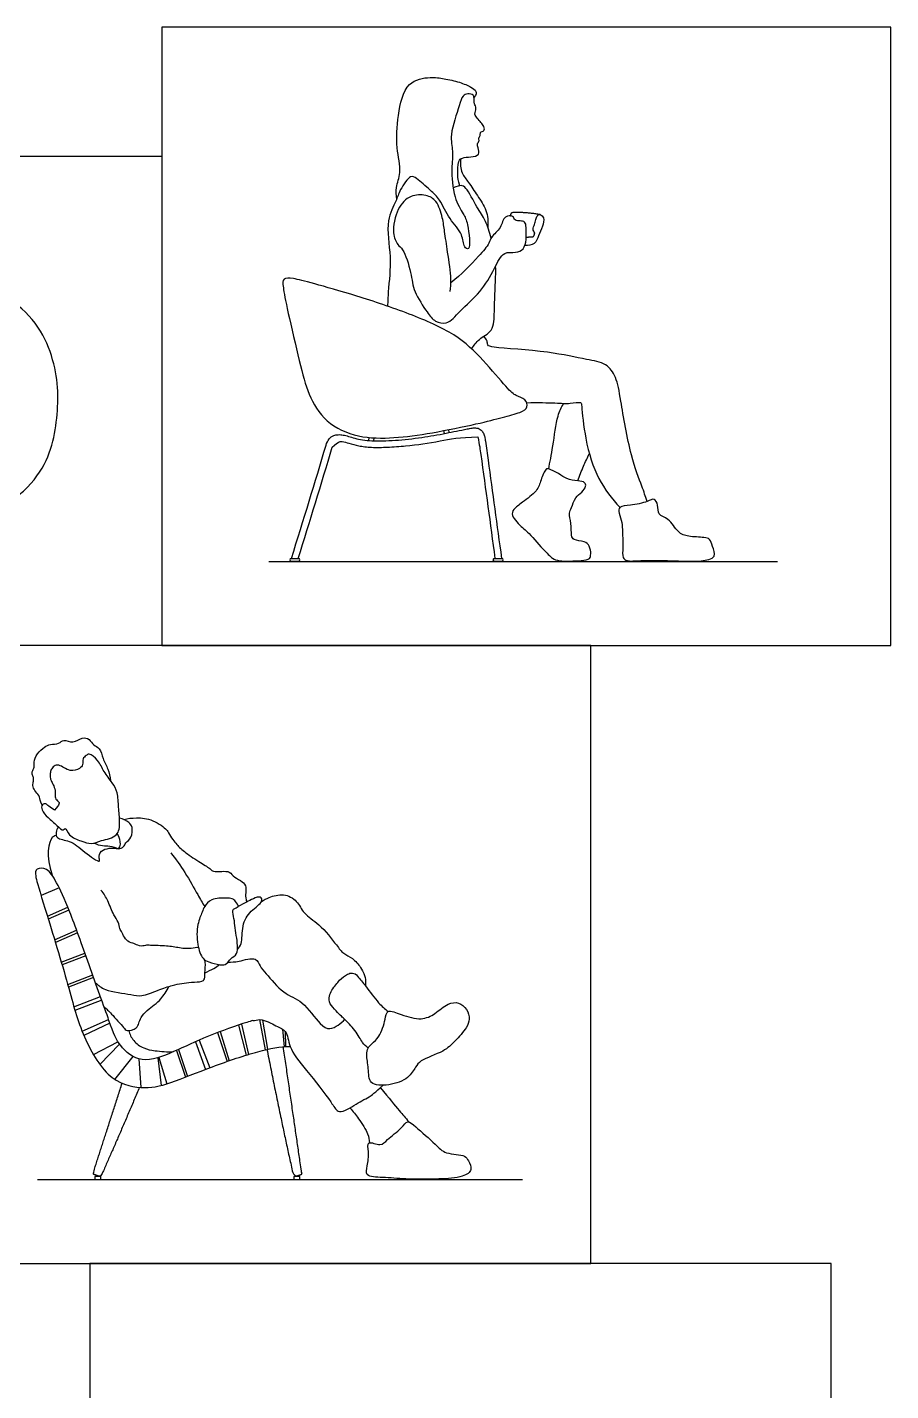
# Model space of a CAD drawing. Header units: millimetres. Extents: x 0.1 to 16.7, y -0.4 to 19.7.
# Drawn here: x 11.488 to 13.618, y 13.427 to 16.789 of the extents above; entities that cross this region are included whole.
import ezdxf

# ---------------------------------------------------------------- set-up
doc = ezdxf.new("R2010")
doc.units = ezdxf.units.MM
for name, color, linetype, true_color in [('AG-DETAILS', 7, 'Continuous', 0x66ffff), ('AG-DIAGRAM', 7, 'Continuous', 0xfecc66), ('AG-FURNITURE', 7, 'Continuous', 0x66ccff), ('AG-PEOPLE', 7, 'Continuous', 0xfc6666), ('X-VPRT', 6, 'Continuous', 0xff00ff)]:
    doc.layers.add(name, color=color, linetype=linetype, true_color=true_color)

msp = doc.modelspace()

# ---------------------------------------------------------------- linework, layer by layer
at = {"layer": 'AG-DETAILS'}
for p, q in [((11.5664, 14.6675), (11.5215, 14.6481)), ((11.5371, 14.5973), (11.5878, 14.6192)), ((11.5905, 14.6123), (11.5393, 14.5902)), ((11.5549, 14.5393), (11.6094, 14.5629)), ((11.6119, 14.5559), (11.5571, 14.5322)), ((11.5716, 14.484), (11.6299, 14.5062)), ((11.6323, 14.4997), (11.5735, 14.4774)), ((11.5874, 14.429), (11.6491, 14.4525)), ((11.6513, 14.4464), (11.5892, 14.4227)), ((11.6027, 14.3741), (11.6682, 14.3991)), ((11.6713, 14.3902), (11.6053, 14.3651)), ((11.6228, 14.314), (11.6883, 14.3427)), ((11.6916, 14.3333), (11.6274, 14.3028)), ((11.6507, 14.2563), (11.7112, 14.2879)), ((11.6668, 14.2316), (11.7151, 14.2821)), ((11.8555, 14.2665), (11.8777, 14.2003)), ((11.8604, 14.2686), (11.8827, 14.2023)), ((11.7037, 14.195), (11.7489, 14.2511)), ((11.7624, 14.2455), (11.768, 14.1749)), ((11.8099, 14.2484), (11.8183, 14.1802)), ((11.812, 14.2491), (11.8321, 14.1841))]:
    msp.add_line(p, q, dxfattribs=at)
for points in [[(12.0088, 14.329), (12.0277, 14.2549)], [(12.0158, 14.3313), (12.0332, 14.2565)], [(12.0601, 14.3423), (12.0742, 14.2679)], [(12.0675, 14.3414), (12.0804, 14.2693)], [(11.9027, 14.2877), (11.9272, 14.2196)], [(11.912, 14.2918), (11.9378, 14.2236)], [(11.9572, 14.3104), (11.9805, 14.2392)], [(11.9637, 14.3128), (11.9858, 14.241)], [(12.1174, 14.3192), (12.1215, 14.2755)], [(12.124, 14.3133), (12.1246, 14.2757)]]:
    msp.add_lwpolyline(points, dxfattribs=at)
at = {"layer": 'AG-DIAGRAM'}
for p, q in [((12.0834, 15.4721), (13.3381, 15.4721)), ((11.5132, 13.9481), (12.7096, 13.9481))]:
    msp.add_line(p, q, dxfattribs=at)
at = {"layer": 'AG-FURNITURE'}
for points in [[(12.33, 15.7775), (12.3297, 15.7699)], [(12.3429, 15.7692), (12.3433, 15.7765)], [(12.5143, 15.7944), (12.5157, 15.7872)], [(12.5287, 15.7897), (12.5273, 15.7969)]]:
    msp.add_lwpolyline(points, dxfattribs=at)
for points in [[(11.6543, 13.9559), (11.6543, 13.9481), (11.6692, 13.9481), (11.6692, 13.9559)], [(12.1448, 13.9559), (12.1448, 13.9481), (12.1598, 13.9481), (12.1598, 13.9559)]]:
    msp.add_lwpolyline(points, close=True, dxfattribs=at)
for centre, start, end in [((12.1388, 15.4758), 90, 180), ((12.1388, 15.4758), 180, 270), ((12.1565, 15.4758), 0, 90), ((12.1565, 15.4758), 270, 0), ((12.6401, 15.4758), 90, 180), ((12.6401, 15.4758), 180, 270), ((12.6579, 15.4758), 0, 90), ((12.6579, 15.4758), 270, 0)]:
    msp.add_arc(centre, 0.00366, start, end, dxfattribs=at)
for points, degree in [([(11.1875, 15.5666), (11.3769, 15.5666), (11.528, 15.6622), (11.5654, 15.8167), (11.5654, 15.9653), (11.4741, 16.1382), (11.2848, 16.1698), (11.1875, 16.1698)], 3), ([(12.72, 15.8532), (12.7183, 15.8477), (12.708, 15.8394), (12.6603, 15.8277), (12.6056, 15.8125), (12.4811, 15.7872), (12.3922, 15.7753), (12.3037, 15.7753), (12.2204, 15.8132), (12.1795, 15.8845), (12.1612, 15.9557), (12.1277, 16.0982), (12.1176, 16.1532), (12.1176, 16.1706), (12.1405, 16.1715), (12.186, 16.1593), (12.2962, 16.1286), (12.4338, 16.0825), (12.5482, 16.0322), (12.6117, 15.9702), (12.676, 15.8934), (12.6921, 15.88), (12.7186, 15.8728), (12.7218, 15.8588), (12.72, 15.8532)], 3), ([(12.156, 15.4794), (12.1844, 15.5708), (12.2128, 15.6622), (12.2401, 15.7539)], 3), ([(12.1388, 15.4794), (12.1476, 15.4794), (12.1565, 15.4794)], 2), ([(12.1565, 15.4721), (12.1476, 15.4721), (12.1388, 15.4721)], 2), ([(12.6401, 15.4794), (12.649, 15.4794), (12.6579, 15.4794)], 2), ([(12.6579, 15.4721), (12.649, 15.4721), (12.6401, 15.4721)], 2)]:
    msp.add_open_spline(points, degree=degree, dxfattribs=at)
for points, degree, knots in [([(12.1393, 15.4794), (12.1692, 15.5756), (12.1975, 15.6668), (12.2247, 15.7584), (12.2264, 15.764), (12.2308, 15.7738), (12.2425, 15.783), (12.255, 15.785), (12.2673, 15.7839), (12.2807, 15.7801), (12.2965, 15.7752), (12.3156, 15.7712), (12.3385, 15.7689), (12.3656, 15.7691), (12.4069, 15.7711), (12.4593, 15.7767), (12.5182, 15.7874), (12.5553, 15.7952), (12.5726, 15.7986), (12.5768, 15.7994), (12.5845, 15.8011), (12.5948, 15.8016), (12.6024, 15.7994), (12.6072, 15.7962), (12.6106, 15.7924), (12.6131, 15.7879), (12.6149, 15.7834), (12.6165, 15.7769), (12.6197, 15.7564), (12.6335, 15.6574), (12.6464, 15.5617), (12.6575, 15.4794)], 3, [0.008565, 0.008565, 0.008565, 0.008565, 0.949237, 0.949237, 0.949237, 1.006632, 1.05249, 1.090349, 1.128989, 1.174222, 1.227239, 1.291593, 1.366145, 1.453744, 1.55775, 1.772693, 1.972529, 2.14623, 2.14623, 2.14623, 2.188236, 2.22412, 2.246697, 2.26412, 2.280633, 2.296371, 2.314656, 2.328517, 2.362632, 2.518212, 3.312647, 3.312647, 3.312647, 3.312647]), ([(12.2401, 15.7539), (12.2571, 15.7689), (12.2664, 15.7679), (12.2832, 15.7623), (12.3019, 15.7574), (12.3208, 15.7545), (12.3444, 15.7527), (12.378, 15.7535), (12.4347, 15.7572), (12.5019, 15.7675), (12.5536, 15.7785), (12.5994, 15.7789)], 3, [0.949904, 0.949904, 0.949904, 0.949904, 0.990479, 1.05365, 1.149164, 1.207069, 1.269525, 1.414855, 1.584641, 1.908089, 2.178905, 2.178905, 2.178905, 2.178905]), ([(12.5994, 15.7789), (12.603, 15.7593), (12.6168, 15.6621), (12.6298, 15.5647), (12.6413, 15.4794)], 3, [2.1789054, 2.1789054, 2.1789054, 2.1789054, 2.3016343, 3.1711656, 3.1711656, 3.1711656, 3.1711656]), ([(12.0444, 14.3399), (12.0398, 14.3387), (12.0112, 14.3304), (11.9292, 14.3011), (11.8489, 14.2624), (11.767, 14.23), (11.7113, 14.2796), (11.696, 14.3207), (11.6392, 14.4806), (11.5891, 14.6201), (11.559, 14.6846), (11.5358, 14.7187), (11.517, 14.716), (11.5121, 14.713), (11.5071, 14.7101), (11.5063, 14.7009), (11.5175, 14.6596), (11.5888, 14.4316), (11.6153, 14.3169), (11.684, 14.1909), (11.7713, 14.1691), (11.8348, 14.182), (11.9422, 14.2268), (12.066, 14.2685), (12.1099, 14.2754), (12.1364, 14.2761)], 3, [4.258982, 4.258982, 4.258982, 4.258982, 4.315817, 4.592102, 4.868388, 5.144674, 5.42096, 5.697246, 5.973532, 6.249818, 6.526104, 6.799809, 7.073513, 7.073513, 7.073513, 7.347218, 7.620923, 7.892046, 8.16317, 8.434293, 8.705416, 8.97654, 9.247663, 9.518787, 9.78991, 9.78991, 9.78991, 9.78991]), ([(12.0789, 14.269), (12.1116, 14.1024), (12.1445, 13.9559), (12.1523, 13.9559), (12.165, 13.9616), (12.1429, 14.1136), (12.1193, 14.2754)], 2, [0.072241, 0.072241, 0.072241, 1.047486, 1.047486, 1.126451, 1.126451, 2.134229, 2.134229, 2.134229]), ([(11.764, 14.1751), (11.7163, 14.0608), (11.6692, 13.9559), (11.6617, 13.9559), (11.6495, 13.9624), (11.6837, 14.068), (11.7216, 14.1853)], 2, [0.038777, 0.038777, 0.038777, 0.781684, 0.781684, 0.861557, 0.861557, 1.591415, 1.591415, 1.591415])]:
    msp.add_open_spline(points, degree=degree, knots=knots, dxfattribs=at)
at = {"layer": 'AG-PEOPLE'}
for points, knots in [([(12.3989, 16.3655), (12.3977, 16.375), (12.3954, 16.3952), (12.4126, 16.432), (12.396, 16.4942), (12.4013, 16.5695), (12.4187, 16.6568), (12.4819, 16.6671), (12.5151, 16.6627), (12.5536, 16.6547), (12.5814, 16.6423), (12.596, 16.6323), (12.5955, 16.6231), (12.5896, 16.6155)], [0, 0, 0, 0, 0.332625, 0.714736, 1.201374, 1.75704, 2.315122, 2.770606, 3.136265, 3.523931, 3.869931, 4.118634, 4.317556, 4.317556, 4.317556, 4.317556]), ([(12.555, 16.3984), (12.5503, 16.4121), (12.5497, 16.4226), (12.5493, 16.4589), (12.5608, 16.4683), (12.5812, 16.4685), (12.6054, 16.473), (12.5995, 16.4918), (12.5969, 16.5014), (12.6037, 16.5094), (12.5997, 16.5165), (12.6066, 16.5213), (12.6034, 16.5313), (12.6168, 16.5323), (12.6146, 16.5453), (12.6068, 16.5544), (12.5976, 16.5644), (12.5895, 16.5743), (12.5968, 16.5898), (12.5894, 16.5999), (12.59, 16.614), (12.5888, 16.6228), (12.5736, 16.626), (12.5598, 16.6204), (12.5539, 16.5934), (12.5278, 16.5245), (12.5392, 16.4835), (12.5331, 16.4402), (12.5379, 16.3708), (12.5637, 16.3282), (12.575, 16.3071), (12.5829, 16.2343), (12.5624, 16.2485), (12.5632, 16.2813), (12.5274, 16.315), (12.5069, 16.3642), (12.4826, 16.3866), (12.4495, 16.4159), (12.4316, 16.4267), (12.4059, 16.3868), (12.3979, 16.3598), (12.3696, 16.3103), (12.3874, 16.2213), (12.3788, 16.152), (12.3766, 16.1129), (12.3766, 16.1012)], [0.024937, 0.024937, 0.024937, 0.024937, 0.318464, 0.674116, 0.882845, 1.155854, 1.429094, 1.667631, 1.857706, 2.036202, 2.187285, 2.342913, 2.509486, 2.692235, 2.881354, 3.093144, 3.315032, 3.520997, 3.743267, 3.949889, 4.172436, 4.336991, 4.556985, 4.76998, 5.075098, 5.587544, 5.973837, 6.365804, 6.866924, 7.275033, 7.599839, 8.058637, 8.247639, 8.579445, 8.997365, 9.429493, 9.780671, 10.177386, 10.412698, 10.792828, 11.126128, 11.557198, 12.122593, 12.679853, 12.915625, 12.915625, 12.915625, 12.915625]), ([(12.5569, 16.4645), (12.5554, 16.453), (12.5576, 16.4283), (12.5771, 16.4066), (12.5978, 16.3734), (12.6229, 16.3387), (12.6247, 16.31), (12.6236, 16.2964)], [0, 0, 0, 0, 0.352715, 0.67245, 1.046453, 1.437015, 1.820466, 1.820466, 1.820466, 1.820466]), ([(12.5307, 16.1373), (12.5319, 16.1474), (12.5346, 16.1681), (12.5245, 16.2349), (12.5172, 16.2845), (12.5128, 16.3185), (12.4994, 16.3621), (12.4712, 16.3767), (12.4313, 16.3764), (12.3981, 16.3423), (12.3865, 16.2837), (12.4001, 16.2521), (12.4167, 16.2422), (12.4357, 16.182), (12.4394, 16.1374), (12.4735, 16.0872), (12.4919, 16.0627), (12.5248, 16.0546), (12.5558, 16.0916), (12.607, 16.1353), (12.6391, 16.1904), (12.6608, 16.238), (12.6917, 16.2316), (12.7138, 16.2407), (12.7193, 16.266), (12.7186, 16.2945), (12.7165, 16.3104), (12.7034, 16.3117), (12.6895, 16.3119), (12.687, 16.3254), (12.662, 16.3243), (12.658, 16.2937), (12.6315, 16.2731), (12.6275, 16.2549), (12.5992, 16.2216), (12.5576, 16.1785), (12.5326, 16.1592)], [0, 0, 0, 0, 0.331881, 0.822323, 1.251162, 1.604668, 1.995976, 2.320021, 2.680755, 3.080978, 3.540095, 3.871341, 4.12524, 4.585597, 5.004411, 5.460728, 5.79237, 6.102186, 6.500749, 6.998045, 7.487457, 7.891844, 8.199106, 8.473091, 8.767411, 9.094675, 9.31445, 9.517305, 9.728533, 9.921298, 10.173799, 10.51356, 10.853493, 11.097991, 11.467183, 12.023957, 12.023957, 12.023957, 12.023957]), ([(12.632, 16.2691), (12.6281, 16.2839), (12.6177, 16.3159), (12.5969, 16.3432), (12.5726, 16.3929), (12.5582, 16.4005), (12.5487, 16.3967), (12.538, 16.3931)], [19.615431, 19.615431, 19.615431, 19.615431, 19.96502, 20.372869, 20.831349, 21.064239, 21.305547, 21.305547, 21.305547, 21.305547]), ([(12.7396, 16.2813), (12.7375, 16.2842), (12.7337, 16.2912), (12.7396, 16.3029), (12.7421, 16.3144), (12.7448, 16.3254), (12.7502, 16.3269), (12.7525, 16.3273), (12.7559, 16.3252), (12.7642, 16.3195), (12.7586, 16.297), (12.749, 16.2754), (12.7414, 16.2531), (12.723, 16.2499), (12.7151, 16.2506)], [0, 0, 0, 0, 0.194869, 0.404571, 0.61554, 0.808436, 0.967757, 0.967757, 0.967757, 1.174993, 1.447591, 1.74825, 2.025862, 2.319292, 2.319292, 2.319292, 2.319292]), ([(12.5831, 15.9968), (12.5903, 16.0045), (12.6, 16.0218), (12.6395, 16.0385), (12.6395, 16.0902), (12.6419, 16.1461), (12.6436, 16.183), (12.6429, 16.2001)], [17.048934, 17.048934, 17.048934, 17.048934, 17.376458, 17.740939, 18.150535, 18.607863, 19.046634, 19.046634, 19.046634, 19.046634]), ([(13.0169, 15.6201), (13.0125, 15.6325), (13.0039, 15.659), (12.9749, 15.7304), (12.9517, 15.869), (12.9423, 15.9248), (12.9165, 15.9624), (12.8622, 15.9696), (12.7756, 15.991), (12.644, 15.9979), (12.6221, 16.0037), (12.6233, 16.0154), (12.6173, 16.0236), (12.6138, 16.027)], [0, 0, 0, 0, 0.375989, 0.902814, 1.535111, 1.986208, 2.361583, 2.781489, 3.373876, 4.062182, 4.306281, 4.486182, 4.716935, 4.716935, 4.716935, 4.716935]), ([(12.7198, 15.8633), (12.7472, 15.8637), (12.7987, 15.8633), (12.8223, 15.8595), (12.8548, 15.867), (12.8551, 15.8524), (12.8644, 15.7618), (12.8937, 15.674), (12.9295, 15.6265), (12.9498, 15.6051)], [1.756554, 1.756554, 1.756554, 1.756554, 2.111128, 2.478021, 2.78044, 2.959868, 3.411942, 3.997966, 4.561546, 4.561546, 4.561546, 4.561546]), ([(12.7739, 15.6999), (12.7769, 15.7171), (12.7842, 15.7498), (12.7944, 15.832), (12.8045, 15.8507), (12.8106, 15.8616)], [0, 0, 0, 0, 0.424643, 0.854464, 1.141459, 1.141459, 1.141459, 1.141459]), ([(12.8456, 15.6708), (12.85, 15.6829), (12.8594, 15.7064), (12.8691, 15.7274), (12.8741, 15.7375)], [0, 0, 0, 0, 0.3654948, 0.7001508, 0.7001508, 0.7001508, 0.7001508]), ([(12.7219, 15.5442, 0.1524), (12.7169, 15.549, 0.1524), (12.7101, 15.5535, 0.1524), (12.6794, 15.584, 0.1524), (12.6872, 15.6014, 0.1524), (12.7097, 15.6185, 0.1524), (12.7464, 15.6446, 0.1524), (12.7538, 15.6709, 0.1524), (12.7658, 15.7012, 0.1524), (12.7745, 15.7005, 0.1524), (12.8, 15.6888, 0.1524), (12.8174, 15.6739, 0.1524), (12.8447, 15.671, 0.1524), (12.8638, 15.6685, 0.1524), (12.8669, 15.6564, 0.1524), (12.8555, 15.6417, 0.1524), (12.8384, 15.6305, 0.1524), (12.8309, 15.6044, 0.1524), (12.8225, 15.5911, 0.1524), (12.8307, 15.5657, 0.1524), (12.8287, 15.5369, 0.1524), (12.8351, 15.5229, 0.1524), (12.8628, 15.5228, 0.1524), (12.8758, 15.5105, 0.1524), (12.8784, 15.491, 0.1524), (12.876, 15.4766, 0.1524), (12.8528, 15.4734, 0.1524), (12.8003, 15.4717, 0.1524), (12.7827, 15.4792, 0.1524), (12.7596, 15.5023, 0.1524), (12.7309, 15.5355, 0.1524), (12.7219, 15.5442, 0.1524)], [0, 0, 0, 0, 0.243134, 0.607334, 0.833967, 1.147154, 1.535237, 1.85359, 2.169235, 2.318518, 2.62332, 2.911242, 3.217899, 3.464011, 3.641511, 3.885253, 4.153048, 4.451567, 4.677974, 4.97473, 5.29195, 5.500283, 5.79432, 6.034689, 6.290849, 6.492071, 6.762867, 7.190568, 7.440922, 7.778509, 8.218037, 8.218037, 8.218037, 8.218037]), ([(12.9674, 15.4741), (12.963, 15.4753), (12.9545, 15.4812), (12.9581, 15.5075), (12.9553, 15.5438), (12.956, 15.5673), (12.9465, 15.59), (12.9467, 15.6092), (12.977, 15.6098), (13.0159, 15.6176), (13.0346, 15.63), (13.0449, 15.6101), (13.0415, 15.5855), (13.0716, 15.579), (13.0918, 15.5417), (13.1184, 15.5325), (13.1559, 15.5319), (13.1731, 15.5282), (13.1771, 15.509), (13.1904, 15.4802), (13.1452, 15.4715), (13.1071, 15.473), (13.0027, 15.4757), (12.9749, 15.4721), (12.9674, 15.4741)], [0, 0, 0, 0, 0.208112, 0.515988, 0.882846, 1.175454, 1.471155, 1.696084, 2.002833, 2.393843, 2.644632, 2.892436, 3.170543, 3.473098, 3.836096, 4.150186, 4.517356, 4.749797, 5.007737, 5.302292, 5.651436, 6.050491, 6.663415, 7.019097, 7.019097, 7.019097, 7.019097]), ([(11.5244, 14.871), (11.5177, 14.8818), (11.5203, 14.8922), (11.5081, 14.9037), (11.5004, 14.9158), (11.5021, 14.9279), (11.5039, 14.9369), (11.5001, 14.9452), (11.4986, 14.9538), (11.5063, 14.9653), (11.5032, 14.9774), (11.5114, 14.9995), (11.5297, 15.0142), (11.544, 15.0224), (11.566, 15.0207), (11.5772, 15.0354), (11.6013, 15.0214), (11.6219, 15.0399), (11.6417, 15.035), (11.6499, 15.0185), (11.6684, 15.0121), (11.6734, 14.9845), (11.6877, 14.9607), (11.6918, 14.9412), (11.6933, 14.9316)], [0, 0, 0, 0, 0.212807, 0.449084, 0.671236, 0.872575, 1.049576, 1.224142, 1.395291, 1.60395, 1.808559, 2.088638, 2.374589, 2.613457, 2.880293, 3.108332, 3.388917, 3.683377, 3.928956, 4.173366, 4.419754, 4.719814, 5.035418, 5.355837, 5.355837, 5.355837, 5.355837]), ([(11.5547, 14.8588), (11.5687, 14.8739), (11.5648, 14.8802), (11.5546, 14.888), (11.5577, 14.9035), (11.5535, 14.9184), (11.5472, 14.9296), (11.5441, 14.9368), (11.5438, 14.9494), (11.546, 14.9589), (11.5533, 14.9681), (11.5668, 14.9726), (11.5923, 14.9515), (11.617, 14.96), (11.626, 14.9703), (11.623, 14.9862), (11.6327, 14.9929), (11.6406, 15.0008), (11.6644, 14.9809), (11.6754, 14.9537), (11.6982, 14.9265), (11.7113, 14.9021), (11.7125, 14.8651), (11.7167, 14.8307), (11.7132, 14.7921), (11.67, 14.7852), (11.6464, 14.7729), (11.6199, 14.7835), (11.5908, 14.7923), (11.5813, 14.8188), (11.5766, 14.8058), (11.5589, 14.8227), (11.5397, 14.8394), (11.5221, 14.8574), (11.5229, 14.8733), (11.5343, 14.8753), (11.5403, 14.8683), (11.5507, 14.862), (11.5547, 14.8588)], [0, 0, 0, 0, 0.189639, 0.396684, 0.626291, 0.866432, 1.079898, 1.249371, 1.460042, 1.649274, 1.848893, 2.05811, 2.392309, 2.68611, 2.898067, 3.125049, 3.323186, 3.499248, 3.807407, 4.147498, 4.502717, 4.818676, 5.18078, 5.546001, 5.891273, 6.267889, 6.576142, 6.887859, 7.228862, 7.495297, 7.633757, 7.897563, 8.224608, 8.522732, 8.735303, 8.910701, 9.092025, 9.343202, 9.343202, 9.343202, 9.343202]), ([(11.712, 14.7635), (11.7167, 14.764), (11.7266, 14.7675), (11.7297, 14.7794), (11.7467, 14.7901), (11.7479, 14.8174), (11.7392, 14.829), (11.7235, 14.8377), (11.7151, 14.8388)], [0, 0, 0, 0, 0.213847, 0.404617, 0.652101, 0.935071, 1.150065, 1.439078, 1.439078, 1.439078, 1.439078]), ([(11.7258, 14.8357), (11.7359, 14.8383), (11.7573, 14.8411), (11.7972, 14.8371), (11.8326, 14.8113), (11.8359, 14.8023), (11.8461, 14.7859), (11.8564, 14.7739), (11.8785, 14.7519), (11.9138, 14.7307), (11.9398, 14.714), (11.9459, 14.7068), (11.968, 14.7081), (11.9873, 14.7084), (11.998, 14.6919), (12.0191, 14.684), (12.0291, 14.669), (12.0248, 14.6513), (12.0273, 14.6402), (12.0284, 14.632)], [0, 0, 0, 0, 0.329355, 0.707908, 1.082294, 1.262796, 1.558974, 1.798611, 2.120169, 2.510522, 2.830547, 3.000445, 3.268921, 3.522977, 3.771299, 4.047663, 4.28388, 4.533032, 4.753051, 4.753051, 4.753051, 4.753051]), ([(11.559, 14.7962), (11.5544, 14.7947), (11.5421, 14.7897), (11.5324, 14.7463), (11.5487, 14.6984)], [0, 0, 0, 0, 0.21827, 1.048954, 1.048954, 1.048954, 1.048954]), ([(11.5644, 14.8174), (11.5613, 14.8136), (11.5576, 14.8045), (11.5592, 14.7869), (11.596, 14.7844), (11.625, 14.7579), (11.6691, 14.726), (11.6638, 14.7419), (11.6669, 14.7633), (11.6988, 14.7673), (11.712, 14.7635)], [0, 0, 0, 0, 0.21831, 0.427457, 0.744143, 1.135497, 1.505602, 1.663317, 1.908236, 2.276489, 2.276489, 2.276489, 2.276489]), ([(11.7091, 14.8006), (11.7144, 14.7933), (11.7188, 14.7742), (11.7141, 14.7669), (11.712, 14.7635)], [0, 0, 0, 0, 0.2972084, 0.4956488, 0.4956488, 0.4956488, 0.4956488]), ([(11.6519, 14.7773), (11.6588, 14.7746), (11.6732, 14.7702), (11.691, 14.7714), (11.7054, 14.7665), (11.712, 14.7635)], [0, 0, 0, 0, 0.2690726, 0.5111802, 0.7802078, 0.7802078, 0.7802078, 0.7802078]), ([(11.8415, 14.7539), (11.8539, 14.738), (11.8769, 14.7069), (11.9075, 14.6504), (11.9195, 14.6308), (11.9253, 14.621)], [0, 0, 0, 0, 0.444717, 0.898556, 1.233461, 1.233461, 1.233461, 1.233461]), ([(11.9101, 14.5192), (11.9049, 14.5209), (11.8864, 14.5153), (11.8585, 14.5198), (11.8277, 14.5252), (11.7905, 14.5248), (11.7826, 14.5264), (11.769, 14.5217), (11.7536, 14.5284), (11.7506, 14.5306), (11.7303, 14.5338), (11.7201, 14.5609), (11.7149, 14.5665), (11.7131, 14.5844), (11.6978, 14.6032), (11.6886, 14.6326), (11.677, 14.6528), (11.6694, 14.6613)], [3.85009, 3.85009, 3.85009, 3.85009, 4.098853, 4.53913, 4.989815, 5.484606, 5.650838, 5.862753, 6.087833, 6.210251, 6.467592, 6.899622, 7.055429, 7.290377, 7.573593, 8.028711, 8.363981, 8.363981, 8.363981, 8.363981]), ([(12.0076, 14.6213), (12.0062, 14.6183), (11.9916, 14.6167), (11.9981, 14.5937), (12.0025, 14.5512), (12.0107, 14.5033), (11.9879, 14.4944), (11.9809, 14.4778), (11.9627, 14.4763), (11.9353, 14.4843), (11.9181, 14.4923), (11.9055, 14.5288), (11.9054, 14.5759), (11.9189, 14.607), (11.9244, 14.6212), (11.9408, 14.6421), (11.9776, 14.6423), (11.9932, 14.6416), (12.0012, 14.6344), (12.0091, 14.6243), (12.0076, 14.6213)], [0, 0, 0, 0, 0.205183, 0.449542, 0.843349, 1.222926, 1.476687, 1.704323, 1.936181, 2.23981, 2.461724, 2.811717, 3.211954, 3.537689, 3.759467, 4.039536, 4.382409, 4.603025, 4.793848, 5.004813, 5.004813, 5.004813, 5.004813]), ([(12.0063, 14.5154), (12.0098, 14.5199), (12.019, 14.5294), (12.0159, 14.5752), (12.0359, 14.6109), (12.0699, 14.6309), (12.064, 14.6481), (12.0441, 14.64), (12.0287, 14.632), (12.0145, 14.6249), (12.0076, 14.6213)], [0, 0, 0, 0, 0.238098, 0.61302, 0.986043, 1.326913, 1.508629, 1.749719, 1.999203, 2.276197, 2.276197, 2.276197, 2.276197]), ([(12.0654, 14.6336), (12.0713, 14.6376), (12.084, 14.6446), (12.1207, 14.6548), (12.1546, 14.6362), (12.1687, 14.6019), (12.2092, 14.5791), (12.2497, 14.5271), (12.2667, 14.5046), (12.2909, 14.4943), (12.3042, 14.479), (12.3099, 14.4709)], [0, 0, 0, 0, 0.265583, 0.609215, 0.949764, 1.285687, 1.67596, 2.140191, 2.442102, 2.726263, 3.039329, 3.039329, 3.039329, 3.039329]), ([(11.6561, 14.433), (11.6636, 14.4267), (11.6779, 14.4126), (11.744, 14.4051), (11.7692, 14.3981), (11.8105, 14.4151), (11.8444, 14.4273), (11.8687, 14.4318), (11.892, 14.4351), (11.9179, 14.4351), (11.9265, 14.4422), (11.9254, 14.464), (11.9278, 14.4829), (11.9258, 14.4894)], [0, 0, 0, 0, 0.311545, 0.767411, 1.066578, 1.438702, 1.788405, 2.068485, 2.351641, 2.637758, 2.807725, 3.074768, 3.351192, 3.351192, 3.351192, 3.351192]), ([(11.9826, 14.4837), (11.9917, 14.4845), (12.0082, 14.484), (12.0537, 14.4996), (12.061, 14.4722), (12.078, 14.4551), (12.1187, 14.4044), (12.168, 14.3908), (12.2068, 14.3313), (12.233, 14.3157), (12.255, 14.3289), (12.2662, 14.3377), (12.2711, 14.3432)], [0, 0, 0, 0, 0.299879, 0.664195, 0.923657, 1.209515, 1.659423, 2.073928, 2.547247, 2.842209, 3.113186, 3.381448, 3.381448, 3.381448, 3.381448]), ([(11.9261, 14.458), (11.9336, 14.4611), (11.948, 14.4684), (11.9573, 14.4746), (11.9618, 14.4779)], [0, 0, 0, 0, 0.2820823, 0.5162876, 0.5162876, 0.5162876, 0.5162876]), ([(12.2345, 14.3812), (12.2295, 14.3954), (12.2379, 14.4164), (12.2587, 14.4408), (12.2765, 14.456), (12.294, 14.4598), (12.3026, 14.4493)], [0, 0, 0, 0, 0.1022751, 0.2045502, 0.3068253, 0.4091004, 0.4091004, 0.4091004, 0.4091004]), ([(12.3099, 14.4709), (12.3175, 14.4579), (12.3221, 14.4464), (12.3226, 14.4323), (12.3217, 14.4254)], [2.2859962, 2.2859962, 2.2859962, 2.2859962, 2.5922688, 2.9173805, 2.9173805, 2.9173805, 2.9173805]), ([(11.6768, 14.3748), (11.6831, 14.3687), (11.6943, 14.3574), (11.7256, 14.3239), (11.7318, 14.3128), (11.7624, 14.3193), (11.7636, 14.3506), (11.8017, 14.3789), (11.8175, 14.3925), (11.8319, 14.4133), (11.8369, 14.4242)], [0, 0, 0, 0, 0.294246, 0.675847, 0.869823, 1.147448, 1.452131, 1.834397, 2.106005, 2.450489, 2.450489, 2.450489, 2.450489]), ([(12.3026, 14.4493), (12.309, 14.4416), (12.3261, 14.4204), (12.353, 14.383), (12.3697, 14.369), (12.378, 14.3622)], [0.4091004, 0.4091004, 0.4091004, 0.4091004, 0.6522439, 1.068404, 1.3930644, 1.3930644, 1.3930644, 1.3930644]), ([(12.3287, 14.2721), (12.3237, 14.2764), (12.3131, 14.2854), (12.2983, 14.3156), (12.2707, 14.3435), (12.2626, 14.3497), (12.243, 14.3703), (12.2345, 14.3812)], [-1.503126, -1.503126, -1.503126, -1.503126, -1.25003, -0.911871, -0.561693, -0.368887, 0, 0, 0, 0]), ([(12.3287, 14.2721), (12.3263, 14.2677), (12.3234, 14.2546), (12.3305, 14.2223), (12.3286, 14.1797), (12.3821, 14.1789), (12.4276, 14.1954), (12.4459, 14.2254), (12.457, 14.2437), (12.5162, 14.2625), (12.5417, 14.2881), (12.5716, 14.3211), (12.58, 14.3428), (12.5734, 14.3686), (12.5522, 14.3866), (12.5237, 14.383), (12.4941, 14.3558), (12.4591, 14.3394), (12.4125, 14.3532), (12.3742, 14.3695), (12.3711, 14.3411), (12.3579, 14.3002), (12.3384, 14.2838), (12.3309, 14.2762), (12.3287, 14.2721)], [0, 0, 0, 0, 0.234436, 0.570231, 0.908116, 1.285685, 1.689002, 2.012902, 2.2736, 2.710629, 3.069483, 3.443746, 3.714545, 3.998207, 4.286254, 4.576404, 4.936529, 5.284044, 5.688048, 6.017572, 6.278071, 6.658894, 6.945355, 7.163028, 7.163028, 7.163028, 7.163028]), ([(12.0444, 14.3399), (12.0499, 14.3405), (12.0603, 14.3452), (12.0895, 14.3344), (12.1035, 14.3249), (12.1299, 14.3161), (12.1321, 14.2712), (12.1725, 14.2218), (12.2379, 14.1406), (12.2519, 14.1131), (12.2743, 14.1169), (12.3131, 14.1442), (12.3305, 14.1498), (12.3444, 14.1625), (12.3659, 14.1804)], [0, 0, 0, 0, 0.228449, 0.542649, 0.788033, 1.062356, 1.420824, 1.885891, 2.378858, 2.670616, 2.917641, 3.309786, 3.569416, 3.839014, 3.839014, 3.839014, 3.839014]), ([(11.7379, 14.3153), (11.7403, 14.3065), (11.748, 14.2892), (11.7747, 14.2703), (11.8028, 14.265), (11.8334, 14.2624), (11.8486, 14.2634)], [0, 0, 0, 0, 0.300169, 0.616838, 0.924586, 1.312662, 1.312662, 1.312662, 1.312662]), ([(12.3586, 14.1743), (12.3803, 14.1484), (12.405, 14.1171), (12.4209, 14.1005), (12.4288, 14.0903)], [0.0492313, 0.0492313, 0.0492313, 0.0492313, 0.4489602, 0.7648867, 0.7648867, 0.7648867, 0.7648867]), ([(12.2836, 14.1246), (12.291, 14.1164), (12.3073, 14.096), (12.3295, 14.0614), (12.3312, 14.0458), (12.3318, 14.0386)], [0.119314, 0.119314, 0.119314, 0.119314, 0.386595, 0.7388588, 0.9994559, 0.9994559, 0.9994559, 0.9994559]), ([(12.3304, 14.0382), (12.326, 14.0357), (12.3312, 14.0135), (12.3274, 13.9835), (12.3194, 13.9541), (12.3691, 13.9537), (12.4212, 13.9485), (12.5019, 13.9489), (12.5582, 13.9516), (12.5888, 13.9707), (12.5749, 13.9943), (12.5691, 14.0102), (12.517, 14.0096), (12.4956, 14.0357), (12.4476, 14.0757), (12.4259, 14.0969), (12.4104, 14.0719), (12.3754, 14.0485), (12.3611, 14.0284), (12.3354, 14.0409), (12.3304, 14.0382)], [0, 0, 0, 0, 0.261846, 0.591619, 0.851081, 1.198193, 1.622393, 2.127502, 2.554829, 2.847237, 3.109433, 3.327126, 3.702553, 4.035077, 4.482102, 4.747106, 5.006915, 5.37637, 5.640439, 5.934512, 5.934512, 5.934512, 5.934512])]:
    msp.add_open_spline(points, degree=3, knots=knots, dxfattribs=at)
for points, weights, knots in [([(12.7525, 16.3273), (12.716, 16.3333), (12.6852, 16.3319), (12.6824, 16.3318), (12.6808, 16.3295), (12.6792, 16.3272), (12.68, 16.3245), (12.6801, 16.3242), (12.6801, 16.324)], [1, 1, 1, 0.898705307782, 1, 0.898705307782, 1, 1, 1], [0.3932284, 0.3932284, 0.3932284, 0.5842397, 0.5842397, 0.6066247, 0.6066247, 0.6290098, 0.6290098, 0.6312353, 0.6312353, 0.6312353]), ([(12.7185, 16.2715), (12.7258, 16.2719), (12.7331, 16.2724), (12.7372, 16.2727), (12.7383, 16.2766), (12.7389, 16.279), (12.7396, 16.2813)], [1, 1, 1, 0.815341941473, 1, 1, 1], [0.1141068, 0.1141068, 0.1141068, 0.1851312, 0.1851312, 0.210594, 0.210594, 0.2277249, 0.2277249, 0.2277249])]:
    msp.add_rational_spline(points, weights, degree=2, knots=knots, dxfattribs=at)
at = {"layer": 'X-VPRT'}
for points in [[(11.8194, 16.7889), (11.8194, 15.2649), (13.6177, 15.2649), (13.6177, 16.7889)], [(7.984, 16.4714), (11.8194, 16.4714), (11.8194, 15.2649), (7.984, 15.2649)], [(11.2491, 15.2649), (11.2491, 13.7409), (12.8775, 13.7409), (12.8775, 15.2649)], [(11.6416, 13.7409), (11.6416, 11.9121), (13.4704, 11.9121), (13.4704, 13.7409)]]:
    msp.add_lwpolyline(points, close=True, dxfattribs=at)

doc.saveas('drawing.dxf')
